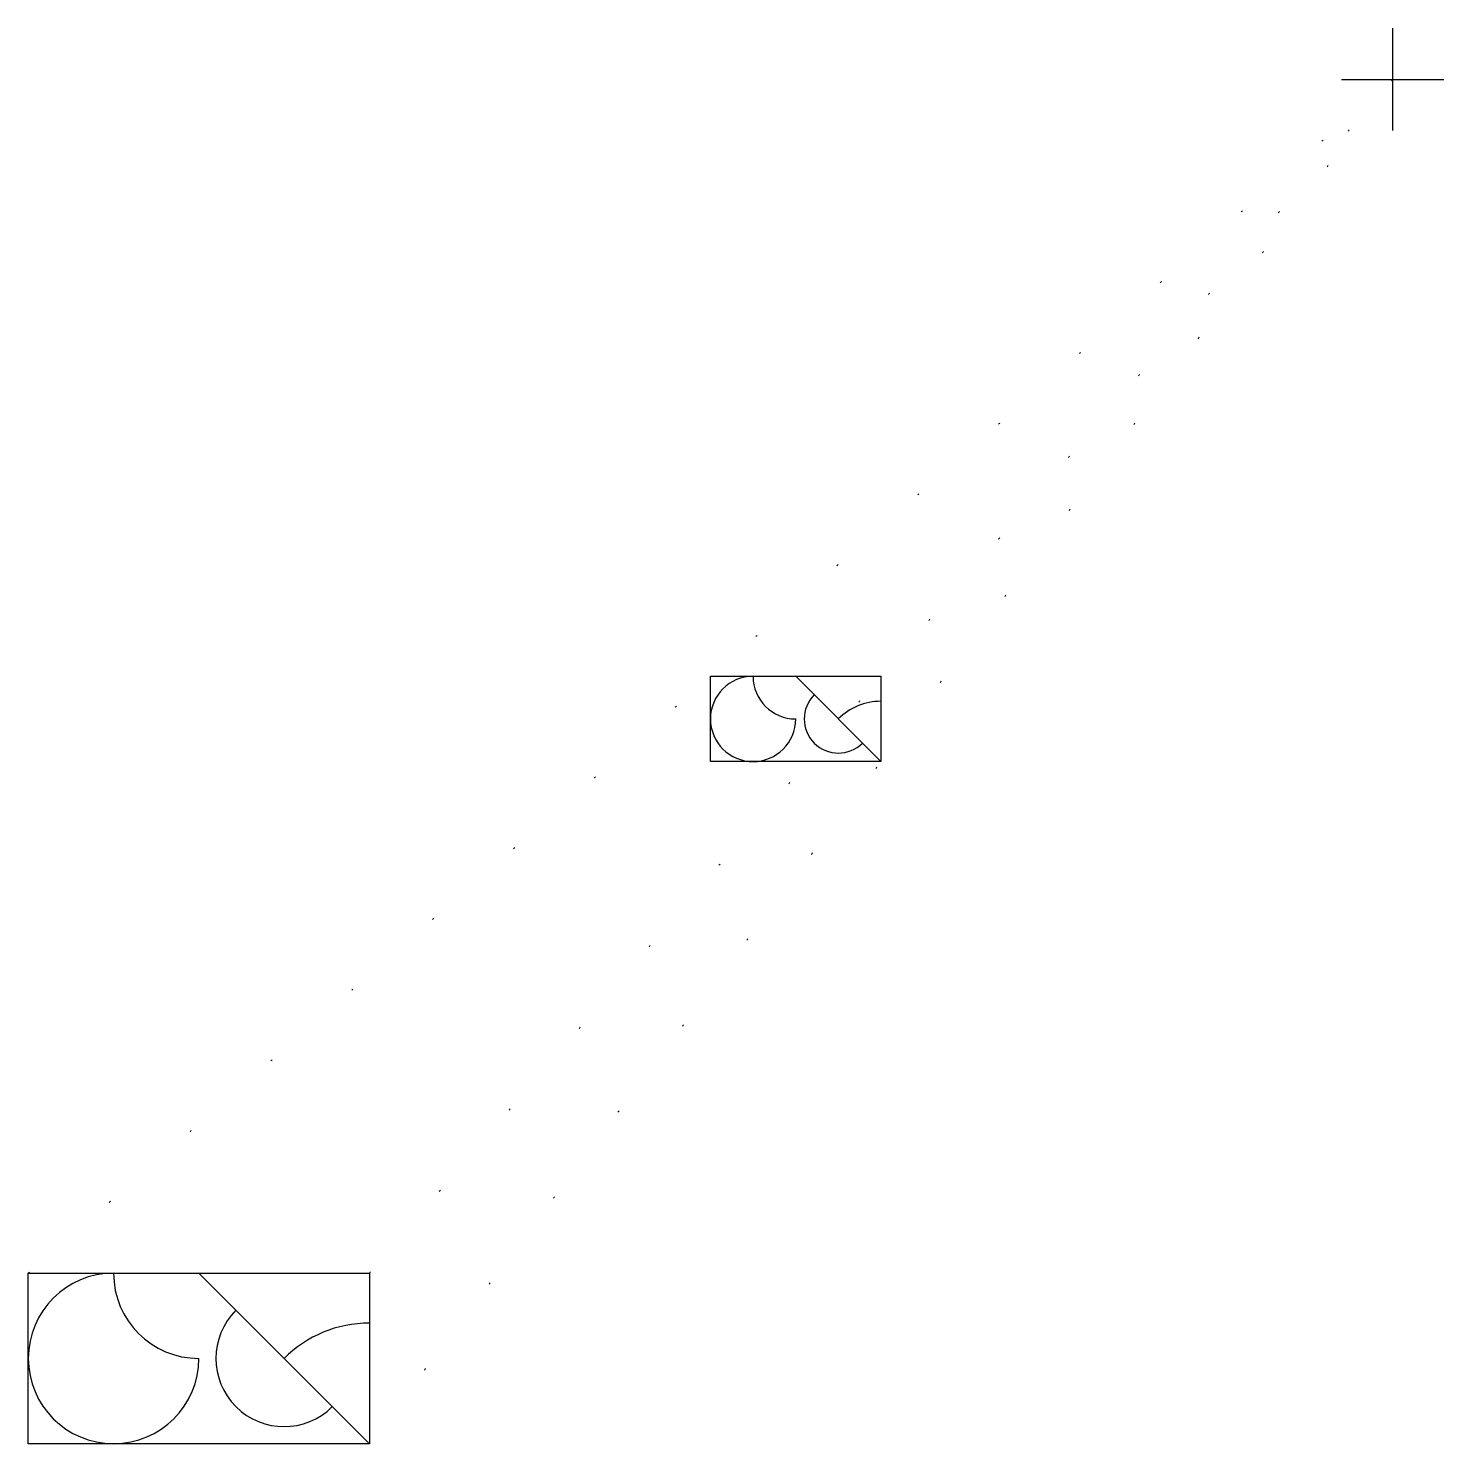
# Model space of a CAD drawing. Header units: millimetres. Extents: x 10 to 93, y 10 to 93.
import ezdxf

# ---------------------------------------------------------------- set-up
doc = ezdxf.new("R2010")
doc.units = ezdxf.units.MM
doc.linetypes.add('DOT', pattern=[6.3, 0.1, -6.2])
doc.layers.get('0').update_dxf_attribs({"lineweight": 25, "true_color": 0xffffff})

# ---------------------------------------------------------------- blocks, each defined once
blk = doc.blocks.new('block 2')
blk.add_line((10, -5), (0, 5))
for centre, radius, start, end in [((-5, 0), 5, 90, 0), ((0, 5), 5, 180, 270), ((5, 0), 4, 135, 315), ((10, -5), 7.071, 90, 135)]:
    blk.add_arc(centre, radius, start, end)

msp = doc.modelspace()

# ---------------------------------------------------------------- linework, layer by layer
for p, q in [((90, 93), (90, 87)), ((87, 90), (93, 90)), ((50, 55), (60, 55)), ((50, 50), (50, 55)), ((60, 55), (60, 50)), ((60, 50), (50, 50)), ((10, 20), (30, 20)), ((10, 10), (10, 20)), ((30, 20), (30, 10)), ((30, 10), (10, 10))]:
    msp.add_line(p, q)
at = {"linetype": 'DOT', "lineweight": 13}
for p, q in [((10, 20), (90, 90)), ((30, 20), (90, 90)), ((90, 90), (30, 10))]:
    msp.add_line(p, q, dxfattribs=at)

# ---------------------------------------------------------------- block references
at = {"xscale": 0.5, "yscale": 0.5, "zscale": 0.5}
msp.add_blockref('block 2', (55, 52.5), dxfattribs=at)
msp.add_blockref('block 2', (20, 15))

doc.saveas('drawing.dxf')
